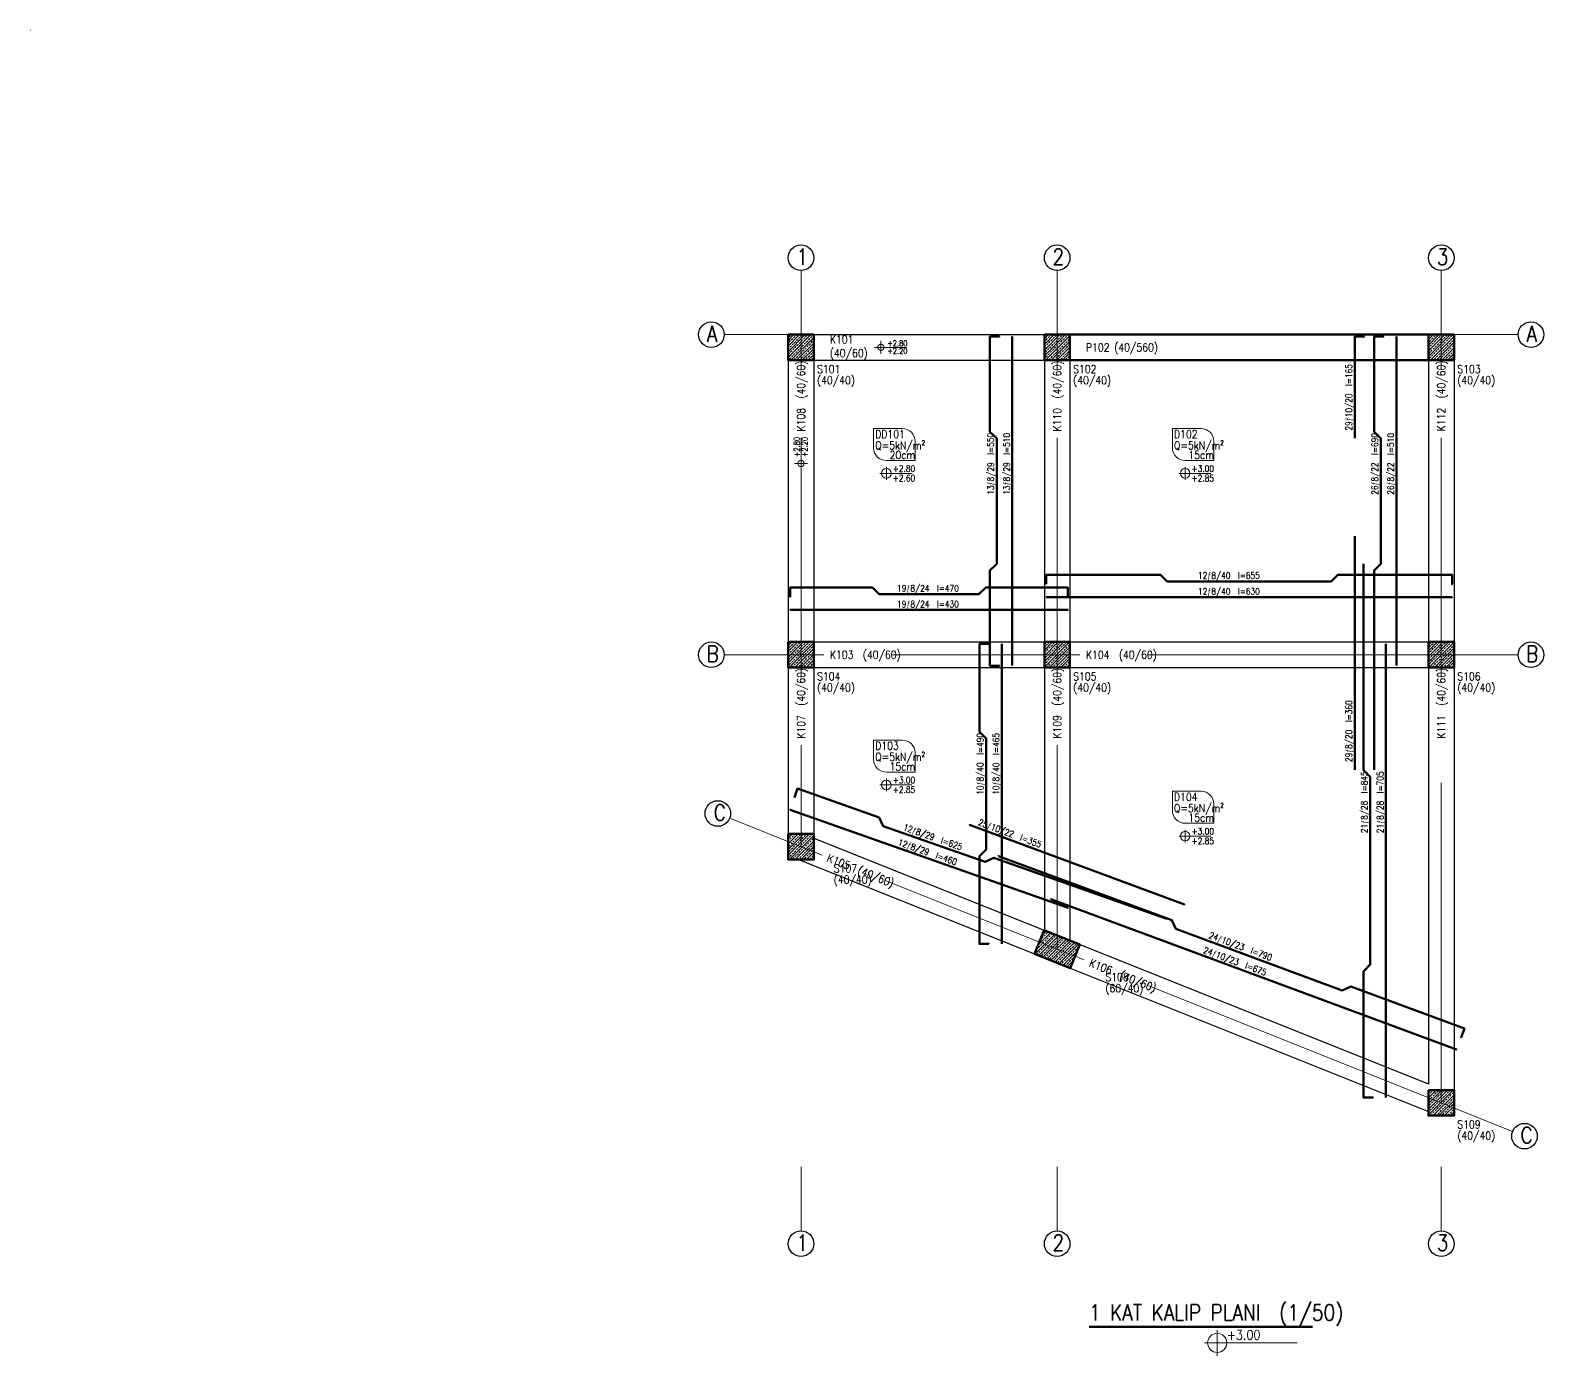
# Model space of a CAD drawing. Extents: x 0 to 1.09, y 0.04 to 0.84.
# Drawn here: x 0 to 0.4728, y 0.4269 to 0.841 of the extents above; entities that cross this region are included whole.
import ezdxf

# ---------------------------------------------------------------- set-up
doc = ezdxf.new("R2010")
doc.units = 0
doc.linetypes.add('CENTER', pattern=[0.0065, 0.002, -0.001, 0.0005, -0.001, 0.002])
for name, color, linetype, lineweight in [('AXIS2', 1, 'Continuous', 20), ('AXIS3', 2, 'Continuous', 30), ('AXIS4', 3, 'Continuous', 50), ('BEAM2', 1, 'Continuous', 20), ('BEAM3', 2, 'Continuous', 30), ('BEAM4', 3, 'Continuous', 50), ('COLUMN3', 2, 'Continuous', 30), ('COLUMN4', 3, 'Continuous', 50), ('DETAIL2', 1, 'Continuous', 20), ('DETAIL3', 2, 'Continuous', 30), ('DETAIL4', 3, 'Continuous', 50), ('LGP-SLAB2', 1, 'Continuous', 20), ('LGP-SLAB3', 6, 'Continuous', 30), ('REBAR', 4, 'Continuous', 50), ('REBAR2', 1, 'Continuous', 20)]:
    doc.layers.add(name, color=color, linetype=linetype, lineweight=lineweight)
doc.styles.add('stastyle', font='RomanSTA.ttf')
pattern_1 = [(45, (0, 0), (-0.0008838835, 0.0008838835), []), (45, (0.0008839, 0), (-0.0008838835, 0.0008838835), [0.000625, -0.0003125])]

msp = doc.modelspace()

# ---------------------------------------------------------------- hatches: boundary and pattern name
h = msp.add_hatch()
h.set_pattern_fill('ANSI33', color=1, scale=0.005, style=0, pattern_type=0)
h.set_pattern_definition(pattern_1)
h.paths.add_polyline_path([(0.23677, 0.74591), (0.24477, 0.74591), (0.24477, 0.73791), (0.23677, 0.73791)], flags=0)
h = msp.add_hatch()
h.set_pattern_fill('ANSI33', color=1, scale=0.005, style=0, pattern_type=0)
h.set_pattern_definition(pattern_1)
h.paths.add_polyline_path([(0.31677, 0.74591), (0.32477, 0.74591), (0.32477, 0.73791), (0.31677, 0.73791)], flags=0)
h = msp.add_hatch()
h.set_pattern_fill('ANSI33', color=1, scale=0.005, style=0, pattern_type=0)
h.set_pattern_definition(pattern_1)
h.paths.add_polyline_path([(0.43677, 0.74591), (0.44477, 0.74591), (0.44477, 0.73791), (0.43677, 0.73791)], flags=0)
h = msp.add_hatch()
h.set_pattern_fill('ANSI33', color=1, scale=0.005, style=0, pattern_type=0)
h.set_pattern_definition(pattern_1)
h.paths.add_polyline_path([(0.23677, 0.64991), (0.24477, 0.64991), (0.24477, 0.64191), (0.23677, 0.64191)], flags=0)
h = msp.add_hatch()
h.set_pattern_fill('ANSI33', color=1, scale=0.005, style=0, pattern_type=0)
h.set_pattern_definition(pattern_1)
h.paths.add_polyline_path([(0.31677, 0.64991), (0.32477, 0.64991), (0.32477, 0.64191), (0.31677, 0.64191)], flags=0)
h = msp.add_hatch()
h.set_pattern_fill('ANSI33', color=1, scale=0.005, style=0, pattern_type=0)
h.set_pattern_definition(pattern_1)
h.paths.add_polyline_path([(0.43677, 0.64991), (0.44477, 0.64991), (0.44477, 0.64191), (0.43677, 0.64191)], flags=0)
h = msp.add_hatch()
h.set_pattern_fill('ANSI33', color=1, scale=0.005, style=0, pattern_type=0)
h.set_pattern_definition(pattern_1)
h.paths.add_polyline_path([(0.23677, 0.58991), (0.24477, 0.58991), (0.24477, 0.58191), (0.23677, 0.58191)], flags=0)
h = msp.add_hatch()
h.set_pattern_fill('ANSI33', color=1, scale=0.005, style=0, pattern_type=0)
h.set_pattern_definition(pattern_1)
h.paths.add_polyline_path([(0.31668, 0.55985), (0.32782, 0.55539), (0.32485, 0.54796), (0.31371, 0.55242)], flags=0)
h = msp.add_hatch()
h.set_pattern_fill('ANSI33', color=1, scale=0.005, style=0, pattern_type=0)
h.set_pattern_definition(pattern_1)
h.paths.add_polyline_path([(0.43677, 0.50991), (0.44477, 0.50991), (0.44477, 0.50191), (0.43677, 0.50191)], flags=0)

# ---------------------------------------------------------------- linework, layer by layer
at = {"layer": 'AXIS2', "color": 1, "linetype": 'CENTER'}
for p, q in [((0.24077, 0.76593), (0.24077, 0.74591)), ((0.32077, 0.76593), (0.32077, 0.74591)), ((0.44077, 0.76593), (0.44077, 0.74591)), ((0.21677, 0.74591), (0.24077, 0.74591)), ((0.24077, 0.74591), (0.32077, 0.74591)), ((0.24077, 0.7349), (0.24077, 0.74591)), ((0.32077, 0.74591), (0.44077, 0.74591)), ((0.32077, 0.7349), (0.32077, 0.74591)), ((0.44077, 0.73494), (0.44077, 0.74591)), ((0.46477, 0.74591), (0.44077, 0.74591)), ((0.24077, 0.64591), (0.24077, 0.71365)), ((0.32077, 0.64591), (0.32077, 0.71366)), ((0.44077, 0.64591), (0.44077, 0.71369)), ((0.21677, 0.64591), (0.24077, 0.64591)), ((0.24077, 0.64591), (0.24785, 0.64591)), ((0.24077, 0.63893), (0.24077, 0.64591)), ((0.2691, 0.64591), (0.32077, 0.64591)), ((0.32077, 0.64591), (0.32785, 0.64591)), ((0.32077, 0.63892), (0.32077, 0.64591)), ((0.3491, 0.64591), (0.44077, 0.64591)), ((0.44077, 0.63891), (0.44077, 0.64591)), ((0.46477, 0.64591), (0.44077, 0.64591)), ((0.24077, 0.58591), (0.24077, 0.61768)), ((0.32077, 0.55391), (0.32077, 0.61767)), ((0.44077, 0.50591), (0.44077, 0.61768)), ((0.21848, 0.59482), (0.24077, 0.58591)), ((0.24077, 0.58591), (0.24733, 0.58328)), ((0.26705, 0.5754), (0.32077, 0.55391)), ((0.32077, 0.55391), (0.32919, 0.55054)), ((0.34893, 0.54264), (0.44077, 0.50591)), ((0.46305, 0.49699), (0.44077, 0.50591)), ((0.24077, 0.46591), (0.24077, 0.48591)), ((0.32077, 0.46591), (0.32077, 0.48591)), ((0.44077, 0.46591), (0.44077, 0.48591))]:
    msp.add_line(p, q, dxfattribs=at)
at = {"layer": 'AXIS3', "color": 2}
for centre in [(0.24077, 0.76993), (0.32077, 0.76993), (0.44077, 0.76993), (0.21277, 0.74591), (0.46877, 0.74591), (0.21277, 0.64591), (0.46877, 0.64591), (0.21477, 0.59631), (0.46676, 0.49551), (0.24077, 0.46191), (0.32077, 0.46191), (0.44077, 0.46191)]:
    msp.add_circle(centre, 0.004, dxfattribs=at)
at = {"layer": 'BEAM2', "color": 1}
for p, q in [((0.26573, 0.74393), (0.26573, 0.73993)), ((0.26373, 0.74193), (0.27373, 0.74193)), ((0.24077, 0.70365), (0.24077, 0.71365)), ((0.24277, 0.70565), (0.23877, 0.70565))]:
    msp.add_line(p, q, dxfattribs=at)
for centre in [(0.26573, 0.74193), (0.24077, 0.70565)]:
    msp.add_circle(centre, 0.001, dxfattribs=at)
at = {"layer": 'BEAM3', "color": 2}
for p, q in [((0.24477, 0.74591), (0.31677, 0.74591)), ((0.23677, 0.73793), (0.23677, 0.64991)), ((0.24477, 0.73791), (0.31677, 0.73791)), ((0.24477, 0.73791), (0.24477, 0.64991)), ((0.31677, 0.73791), (0.31677, 0.64991)), ((0.32477, 0.73791), (0.32477, 0.64991)), ((0.43677, 0.73791), (0.43677, 0.64991)), ((0.44477, 0.73793), (0.44477, 0.64991)), ((0.24477, 0.64991), (0.31677, 0.64991)), ((0.32477, 0.64991), (0.43677, 0.64991)), ((0.23677, 0.64191), (0.23677, 0.58991)), ((0.24477, 0.64191), (0.31677, 0.64191)), ((0.24477, 0.64191), (0.24477, 0.58991)), ((0.31677, 0.64191), (0.31677, 0.55982)), ((0.32477, 0.64191), (0.43677, 0.64191)), ((0.32477, 0.64191), (0.32477, 0.55662)), ((0.43677, 0.64191), (0.43677, 0.51182)), ((0.44477, 0.64191), (0.44477, 0.50991)), ((0.24477, 0.58862), (0.31668, 0.55985)), ((0.24, 0.58191), (0.31371, 0.55242)), ((0.32782, 0.55539), (0.43677, 0.51182)), ((0.32485, 0.54797), (0.43677, 0.5032))]:
    msp.add_line(p, q, dxfattribs=at)
at = {"layer": 'BEAM4', "color": 3}
for p, q in [((0.32477, 0.74591), (0.43677, 0.74591)), ((0.32477, 0.73791), (0.43677, 0.73791))]:
    msp.add_line(p, q, dxfattribs=at)
at = {"layer": 'COLUMN4', "color": 3}
for points in [[(0.23677, 0.74591), (0.24477, 0.74591), (0.24477, 0.73791), (0.23677, 0.73791)], [(0.31677, 0.74591), (0.32477, 0.74591), (0.32477, 0.73791), (0.31677, 0.73791)], [(0.43677, 0.74591), (0.44477, 0.74591), (0.44477, 0.73791), (0.43677, 0.73791)], [(0.23677, 0.64991), (0.24477, 0.64991), (0.24477, 0.64191), (0.23677, 0.64191)], [(0.31677, 0.64991), (0.32477, 0.64991), (0.32477, 0.64191), (0.31677, 0.64191)], [(0.43677, 0.64991), (0.44477, 0.64991), (0.44477, 0.64191), (0.43677, 0.64191)], [(0.23677, 0.58991), (0.24477, 0.58991), (0.24477, 0.58191), (0.23677, 0.58191)], [(0.31668, 0.55985), (0.32782, 0.55539), (0.32485, 0.54796), (0.31371, 0.55242)], [(0.43677, 0.50991), (0.44477, 0.50991), (0.44477, 0.50191), (0.43677, 0.50191)]]:
    msp.add_lwpolyline(points, close=True, dxfattribs=at)
at = {"layer": 'DETAIL2', "color": 1}
for p, q in [((0.36677, 0.43091), (0.39577, 0.43091)), ((0.37077, 0.43491), (0.37077, 0.42691))]:
    msp.add_line(p, q, dxfattribs=at)
msp.add_circle((0.37077, 0.43091), 0.003, dxfattribs=at)
at = {"layer": 'DETAIL4', "color": 3}
msp.add_line((0.33077, 0.43591), (0.40057, 0.43591), dxfattribs=at)
at = {"layer": 'LGP-SLAB2', "color": 1}
for p, q in [((0.26343, 0.71657), (0.2724, 0.71657)), ((0.26343, 0.71657), (0.26343, 0.71057)), ((0.35677, 0.71657), (0.36573, 0.71657)), ((0.35677, 0.71657), (0.35677, 0.71057)), ((0.2764, 0.71257), (0.2764, 0.70657)), ((0.36973, 0.71257), (0.36973, 0.70657)), ((0.26743, 0.70657), (0.2764, 0.70657)), ((0.26743, 0.70457), (0.26743, 0.70057)), ((0.36077, 0.70657), (0.36973, 0.70657)), ((0.36077, 0.70457), (0.36077, 0.70057)), ((0.26543, 0.70257), (0.27543, 0.70257)), ((0.35877, 0.70257), (0.36877, 0.70257)), ((0.26343, 0.61924), (0.2724, 0.61924)), ((0.26343, 0.61924), (0.26343, 0.61324)), ((0.2764, 0.61524), (0.2764, 0.60924)), ((0.26543, 0.60524), (0.27543, 0.60524)), ((0.26743, 0.60924), (0.2764, 0.60924)), ((0.26743, 0.60724), (0.26743, 0.60324)), ((0.35677, 0.60324), (0.36573, 0.60324)), ((0.35677, 0.60324), (0.35677, 0.59724)), ((0.36973, 0.59924), (0.36973, 0.59324)), ((0.36077, 0.59324), (0.36973, 0.59324)), ((0.36077, 0.59124), (0.36077, 0.58724)), ((0.35877, 0.58924), (0.36877, 0.58924))]:
    msp.add_line(p, q, dxfattribs=at)
for centre in [(0.26743, 0.70257), (0.36077, 0.70257), (0.26743, 0.60524), (0.36077, 0.58924)]:
    msp.add_circle(centre, 0.0015, dxfattribs=at)
for centre, start, end in [((0.2724, 0.71257), 0, 90), ((0.36573, 0.71257), 0, 90), ((0.26743, 0.71057), 180, 270), ((0.36077, 0.71057), 180, 270), ((0.2724, 0.61524), 0, 90), ((0.26743, 0.61324), 180, 270), ((0.36573, 0.59924), 0, 90), ((0.36077, 0.59724), 180, 270)]:
    msp.add_arc(centre, 0.004, start, end, dxfattribs=at)
at = {"layer": 'REBAR'}
for points in [[(0.30277, 0.64249), (0.30277, 0.64249), (0.29977, 0.64249), (0.29977, 0.67219), (0.30189, 0.67431), (0.30189, 0.71347), (0.29977, 0.71559), (0.29977, 0.74529), (0.30277, 0.74529), (0.30277, 0.74529)], [(0.30677, 0.64251), (0.30677, 0.64251), (0.30677, 0.74531), (0.30677, 0.74531)], [(0.41377, 0.71358), (0.41377, 0.71358), (0.41377, 0.74528), (0.41677, 0.74528), (0.41677, 0.74528)], [(0.41977, 0.60999), (0.41977, 0.60999), (0.41977, 0.67219), (0.42189, 0.67431), (0.42189, 0.71347), (0.41977, 0.71559), (0.41977, 0.74529), (0.42277, 0.74529), (0.42277, 0.74529)], [(0.42677, 0.64251), (0.42677, 0.64251), (0.42677, 0.74531), (0.42677, 0.74531)], [(0.41377, 0.60998), (0.41377, 0.60998), (0.41377, 0.68297), (0.41377, 0.68297)], [(0.41948, 0.50754), (0.41948, 0.50754), (0.41648, 0.50754), (0.41648, 0.54698), (0.4186, 0.5491), (0.4186, 0.60773), (0.41648, 0.60985), (0.41648, 0.67429), (0.41648, 0.67429)], [(0.23735, 0.66391), (0.23735, 0.66391), (0.23735, 0.66691), (0.26305, 0.66691), (0.26517, 0.66479), (0.29633, 0.66479), (0.29845, 0.66691), (0.32415, 0.66691), (0.32415, 0.66391), (0.32415, 0.66391)], [(0.31735, 0.66791), (0.31735, 0.66791), (0.31735, 0.67091), (0.35305, 0.67091), (0.35517, 0.66879), (0.40633, 0.66879), (0.40845, 0.67091), (0.44415, 0.67091), (0.44415, 0.66791), (0.44415, 0.66791)], [(0.31737, 0.66391), (0.31737, 0.66391), (0.44417, 0.66391), (0.44417, 0.66391)], [(0.23737, 0.65991), (0.23737, 0.65991), (0.32417, 0.65991), (0.32417, 0.65991)], [(0.29948, 0.55554), (0.29948, 0.55554), (0.29648, 0.55554), (0.29648, 0.58298), (0.2986, 0.5851), (0.2986, 0.61973), (0.29648, 0.62185), (0.29648, 0.64929), (0.29948, 0.64929), (0.29948, 0.64929)], [(0.30348, 0.55556), (0.30348, 0.55556), (0.30348, 0.64931), (0.30348, 0.64931)], [(0.42348, 0.50756), (0.42348, 0.50756), (0.42348, 0.64931), (0.42348, 0.64931)], [(0.23869, 0.60127), (0.23869, 0.60127), (0.23968, 0.6041), (0.26515, 0.59511), (0.26645, 0.5924), (0.2983, 0.58116), (0.30101, 0.58245), (0.35477, 0.56348), (0.35477, 0.56348)], [(0.23737, 0.59749), (0.23737, 0.59749), (0.32417, 0.56686), (0.32417, 0.56686)], [(0.29341, 0.59275), (0.29341, 0.59275), (0.36056, 0.56791), (0.36056, 0.56791)], [(0.30241, 0.58303), (0.30241, 0.58303), (0.35662, 0.56297), (0.35787, 0.56025), (0.40979, 0.54104), (0.41252, 0.54229), (0.44797, 0.52918), (0.44693, 0.52636), (0.44693, 0.52636)], [(0.31875, 0.56952), (0.31875, 0.56952), (0.44555, 0.52261), (0.44555, 0.52261)]]:
    msp.add_lwpolyline(points, dxfattribs=at)

# ---------------------------------------------------------------- texts
at = {"style": 'stastyle', "width": 0.85}
msp.add_text('4#1/50//D:\\PROJELER\\projeler2026\\deneme\\sl\\deneme_01', height=0.000001, dxfattribs=at).set_placement((0, 0.841))
at = {"layer": 'AXIS4', "color": 3, "style": 'stastyle', "width": 0.85}
for s, p in [('1', (0.23935, 0.76773)), ('2', (0.31934, 0.76773)), ('3', (0.43934, 0.76773)), ('A', (0.21141, 0.74371)), ('A', (0.46741, 0.74371)), ('B', (0.21125, 0.64371)), ('B', (0.46725, 0.64371)), ('C', (0.2135, 0.59411)), ('C', (0.4655, 0.49331)), ('1', (0.23935, 0.45971)), ('2', (0.31934, 0.45971)), ('3', (0.43934, 0.45971))]:
    msp.add_text(s, height=0.005, dxfattribs=at).set_placement(p)
at = {"layer": 'BEAM2', "color": 1, "style": 'stastyle', "width": 0.85}
for s, p in [('+2.80', (0.26773, 0.74233)), ('+2.20', (0.26773, 0.73993))]:
    msp.add_text(s, height=0.0018, dxfattribs=at).set_placement(p)
for s, p in [('+2.80', (0.24037, 0.70765)), ('+2.20', (0.24277, 0.70765))]:
    msp.add_text(s, height=0.0018, rotation=90, dxfattribs=at).set_placement(p)
at = {"layer": 'BEAM3', "color": 2, "style": 'stastyle', "width": 0.85}
for s, p in [('K101', (0.24977, 0.74316)), ('P102 (40/560)', (0.32977, 0.74066)), ('(40/60)', (0.24977, 0.73891)), ('K103  (40/60)', (0.24977, 0.64466)), ('K104  (40/60)', (0.32977, 0.64466))]:
    msp.add_text(s, height=0.0025, dxfattribs=at).set_placement(p)
for s, rotation, p in [('K108  (40/60)', 90, (0.24202, 0.71564)), ('K110  (40/60)', 90, (0.32202, 0.71564)), ('K112  (40/60)', 90, (0.44202, 0.71568)), ('K107  (40/60)', 90, (0.24202, 0.61966)), ('K109  (40/60)', 90, (0.32202, 0.61966)), ('K111  (40/60)', 90, (0.44202, 0.61967)), ('K105  (40/60)', 338.1986, (0.24864, 0.58141)), ('K106  (40/60)', 338.1986, (0.33052, 0.54866))]:
    msp.add_text(s, height=0.0025, rotation=rotation, dxfattribs=at).set_placement(p)
at = {"layer": 'COLUMN3', "color": 2, "style": 'stastyle', "width": 0.85}
for s, p in [('S101', (0.24577, 0.73391)), ('(40/40)', (0.24577, 0.73041)), ('S102', (0.32577, 0.73391)), ('(40/40)', (0.32577, 0.73041)), ('S103', (0.44577, 0.73391)), ('(40/40)', (0.44577, 0.73041)), ('S104', (0.24577, 0.63791)), ('S105', (0.32577, 0.63791)), ('S106', (0.44577, 0.63791)), ('(40/40)', (0.24577, 0.63441)), ('(40/40)', (0.32577, 0.63441)), ('(40/40)', (0.44577, 0.63441)), ('S107', (0.251, 0.57791)), ('(40/40)', (0.251, 0.57441)), ('S108', (0.33586, 0.54396)), ('(60/40)', (0.33586, 0.54046)), ('S109', (0.44577, 0.49791)), ('(40/40)', (0.44577, 0.49441))]:
    msp.add_text(s, height=0.0025, dxfattribs=at).set_placement(p)
at = {"layer": 'DETAIL3', "color": 2, "style": 'stastyle', "width": 0.85}
msp.add_text('+3.00', height=0.003, dxfattribs=at).set_placement((0.37377, 0.43191))
at = {"layer": 'DETAIL4', "color": 3, "style": 'stastyle', "width": 0.85}
msp.add_text('1 KAT KALIP PLANI  (1/50)', height=0.005, dxfattribs=at).set_placement((0.33077, 0.43791))
at = {"layer": 'LGP-SLAB3', "color": 2, "style": 'stastyle', "width": 0.85}
for s, height, p in [('DD101', 0.0025, (0.26393, 0.71357)), ('D102', 0.0025, (0.35727, 0.71357)), ('Q=5kN/m²', 0.0025, (0.26393, 0.71007)), ('20cm', 0.0025, (0.26843, 0.70707)), ('Q=5kN/m²', 0.0025, (0.35727, 0.71007)), ('15cm', 0.0025, (0.36177, 0.70707)), ('+2.80', 0.002, (0.26943, 0.70307)), ('+3.00', 0.002, (0.36277, 0.70307)), ('+2.60', 0.002, (0.26943, 0.70007)), ('+2.85', 0.002, (0.36277, 0.70007)), ('Q=5kN/m²', 0.0025, (0.26393, 0.61274)), ('D103', 0.0025, (0.26393, 0.61624)), ('15cm', 0.0025, (0.26843, 0.60974)), ('+3.00', 0.002, (0.26943, 0.60574)), ('+2.85', 0.002, (0.26943, 0.60274)), ('D104', 0.0025, (0.35727, 0.60024)), ('Q=5kN/m²', 0.0025, (0.35727, 0.59674)), ('15cm', 0.0025, (0.36177, 0.59374)), ('+3.00', 0.002, (0.36277, 0.58974)), ('+2.85', 0.002, (0.36277, 0.58674))]:
    msp.add_text(s, height=height, dxfattribs=at).set_placement(p)
at = {"layer": 'REBAR', "style": 'stastyle', "width": 0.85}
for s, p in [('& 1-.15- 1- 0- 0', (0.31737, 0.66391)), ('& 1-.2- 1- 0- 0', (0.23737, 0.65991)), ('& 1-.2- 1- 0- 0', (0.30677, 0.64251)), ('& 1-.15- 1- 6.499337- 0', (0.42677, 0.64251)), ('& 1-.15- 1- 0- 6', (0.23737, 0.59749)), ('& 1-.15- 1- 4- 0', (0.31875, 0.56952)), ('& 1-.15- 1- 0- 0', (0.30348, 0.55556)), ('& 1-.15- 1- 0- 5', (0.42348, 0.50756))]:
    msp.add_text(s, height=0.0000001, dxfattribs=at).set_placement(p)
at = {"layer": 'REBAR2', "color": 1, "style": 'stastyle', "width": 0.85}
for s, rotation, p in [(' 29ƒ10/20  l=165', 90, (0.41288, 0.71478)), (' 13ƒ8/29  l=550', 90, (0.301, 0.69474)), (' 13ƒ8/29  l=510', 90, (0.30597, 0.69473)), (' 26ƒ8/22  l=690', 90, (0.421, 0.6947)), (' 26ƒ8/22  l=510', 90, (0.42597, 0.6947)), (' 29ƒ8/20  l=360', 90, (0.41288, 0.61119)), (' 10ƒ8/40  l=490', 90, (0.29772, 0.60099)), (' 10ƒ8/40  l=465', 90, (0.30268, 0.60098)), (' 21ƒ8/28  l=845', 90, (0.41772, 0.58899)), (' 21ƒ8/28  l=705', 90, (0.42268, 0.58899)), (' 12ƒ8/29  l=625', 340.5585, (0.27142, 0.59159)), (' 25ƒ10/22  l=355', 339.6987, (0.29485, 0.59316)), (' 12ƒ8/29  l=460', 340.5585, (0.26977, 0.5869)), (' 24ƒ10/23  l=790', 339.6987, (0.36688, 0.55786)), (' 24ƒ10/23  l=675', 339.6987, (0.36516, 0.5532))]:
    msp.add_text(s, height=0.002, rotation=rotation, dxfattribs=at).set_placement(p)
for s, p in [(' 12ƒ8/40  l=655', (0.36361, 0.66967)), (' 19ƒ8/24  l=470', (0.26961, 0.66567)), (' 12ƒ8/40  l=630', (0.36361, 0.66471)), (' 19ƒ8/24  l=430', (0.26961, 0.66071))]:
    msp.add_text(s, height=0.002, dxfattribs=at).set_placement(p)

doc.saveas('drawing.dxf')
